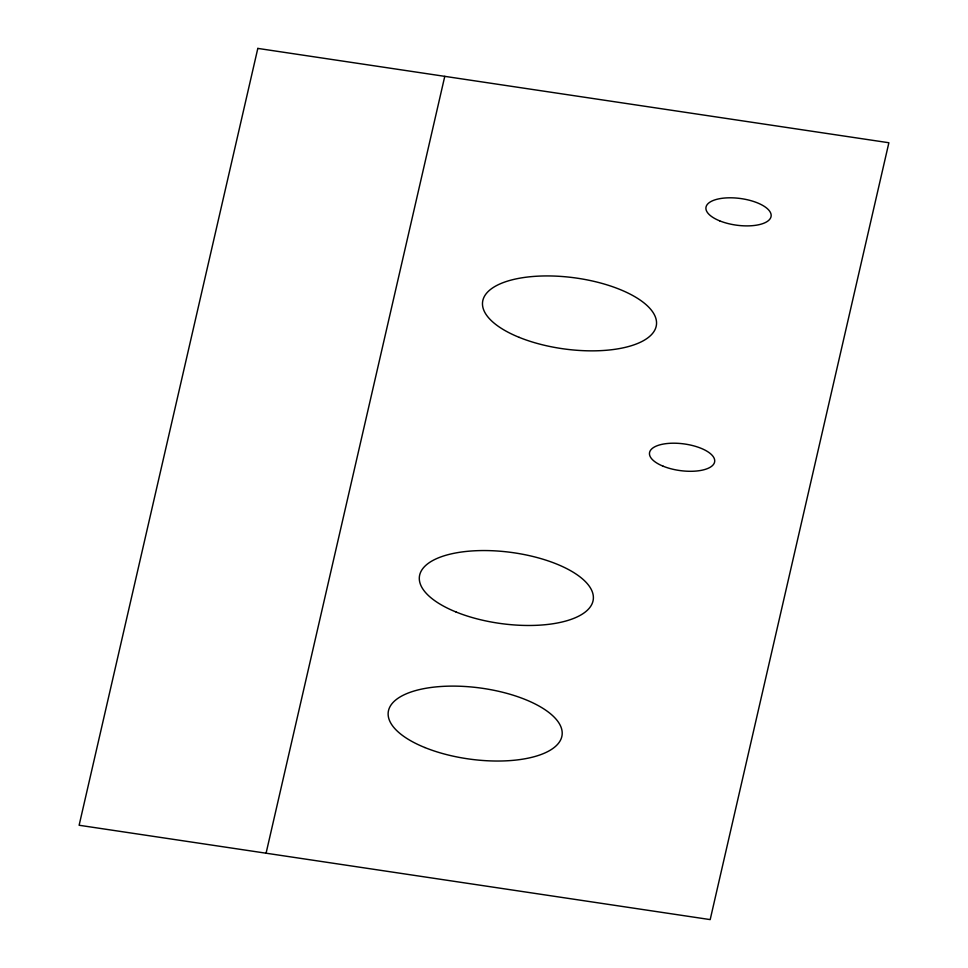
<?xml version="1.0" encoding="UTF-8"?>
<svg xmlns="http://www.w3.org/2000/svg" width="968" height="968" viewBox="0 0 968 968"><rect width="100%" height="100%" fill="white"/><g stroke="black" fill="none" stroke-linecap="round" stroke-linejoin="round"><path stroke-width="1.45" d="M266.079 853.207L444.772 76.351M257.815 48.4L79.122 825.256L710.185 919.6L888.878 142.744L257.815 48.4M456.013 611.982A87.677 35.937 7.6 0 0 593.009 600.971A87.677 35.937 7.6 0 0 470.024 551.094A87.677 35.937 7.6 0 0 456.013 611.982M424.843 747.538A87.677 35.937 7.6 0 0 561.827 736.527A87.677 35.937 7.6 0 0 438.843 686.651A87.677 35.937 7.6 0 0 424.843 747.538M519.187 337.36A87.677 35.937 7.6 0 0 656.171 326.349A87.677 35.937 7.6 0 0 533.199 276.473A87.677 35.937 7.6 0 0 519.187 337.36M663.213 466.237A32.876 13.479 7.6 0 0 714.578 462.111A32.876 13.479 7.6 0 0 668.465 443.404A32.876 13.479 7.6 0 0 663.213 466.237M719.66 220.837A32.876 13.479 7.6 0 0 771.024 216.711A32.876 13.479 7.6 0 0 724.911 198.004A32.876 13.479 7.6 0 0 719.66 220.837"/></g></svg>
